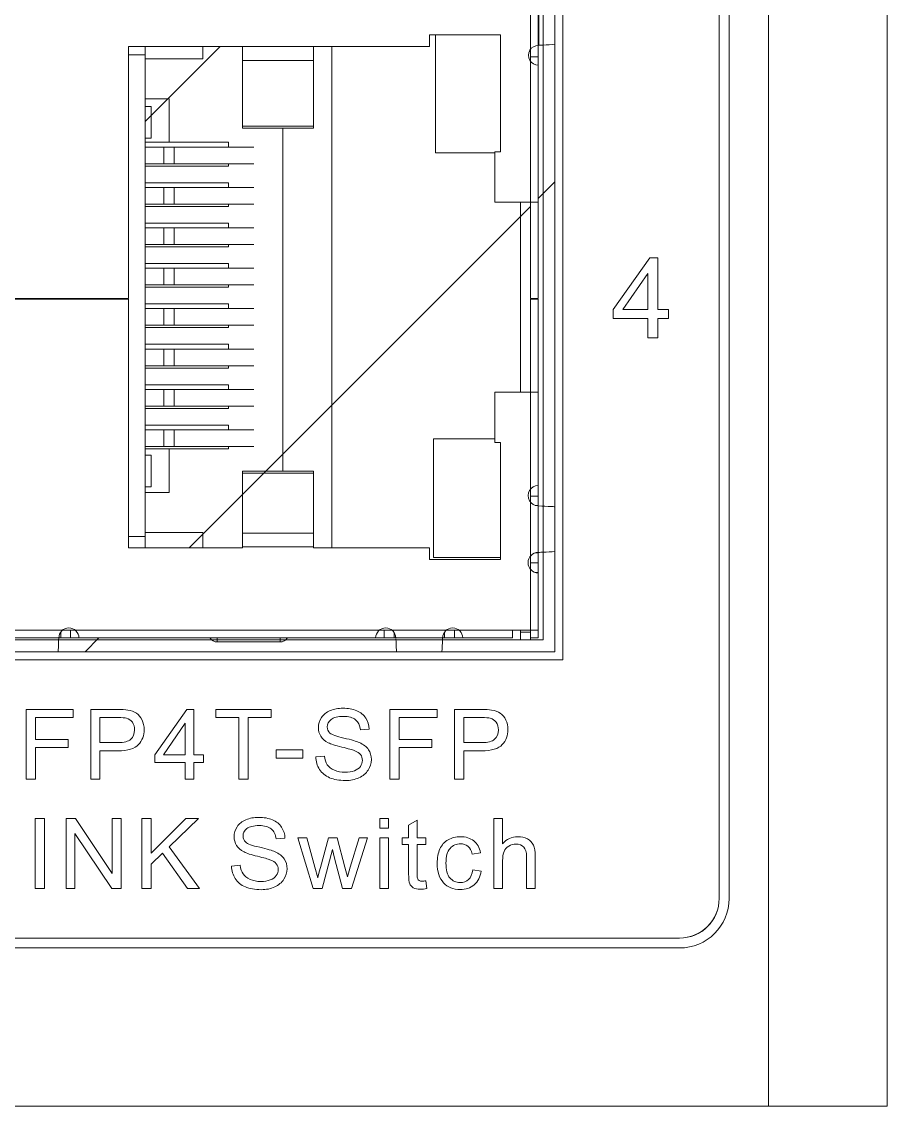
# Model space of a CAD drawing. Header units: millimetres. Extents: x 33157 to 59611, y -29750 to 1750.
# Drawn here: x 54424.86 to 54446.74, y 333.53 to 360.93 of the extents above; entities that cross this region are included whole.
import ezdxf

# ---------------------------------------------------------------- set-up
doc = ezdxf.new("R2010")
doc.units = ezdxf.units.MM
doc.layers.get('0').update_dxf_attribs({"lineweight": 18})

msp = doc.modelspace()

# ---------------------------------------------------------------- linework, layer by layer
at = {"linetype": 'Continuous'}
for p, q in [((54443.74, 333.528), (54443.74, 468.528)), ((54446.74, 333.528), (54446.74, 468.528)), ((54442.49, 338.778), (54442.49, 463.278)), ((54442.74, 338.778), (54442.74, 463.278)), ((54438.539, 377.115), (54438.539, 344.811)), ((54438.339, 376.915), (54438.339, 345.011)), ((54438.339, 345.011), (54438.339, 376.915)), ((54437.919, 353.943), (54437.919, 376.565)), ((54438.039, 376.615), (54438.039, 345.311)), ((54437.719, 360.234), (54437.719, 361.636)), ((54437.931, 360.335), (54437.931, 361.535)), ((54435.172, 360.598), (54436.968, 360.598)), ((54435.172, 360.302), (54435.172, 360.598)), ((54435.319, 357.623), (54435.319, 360.598)), ((54436.968, 360.598), (54436.968, 357.645)), ((54427.566, 360.302), (54435.172, 360.302)), ((54427.566, 353.943), (54427.566, 360.302)), ((54427.987, 347.643), (54427.987, 360.302)), ((54427.987, 358.413), (54429.876, 360.302)), ((54429.438, 360.302), (54429.438, 359.997)), ((54430.441, 360.302), (54430.441, 358.239)), ((54432.242, 358.239), (54432.242, 360.302)), ((54432.705, 360.302), (54432.705, 347.643)), ((54437.692, 360.182), (54437.719, 360.182)), ((54437.719, 353.943), (54437.719, 360.234)), ((54427.987, 360.097), (54427.566, 360.097)), ((54427.987, 359.997), (54429.438, 359.997)), ((54432.242, 359.956), (54430.441, 359.956)), ((54437.919, 360.046), (54437.719, 360.046)), ((54428.587, 358.986), (54427.987, 358.986)), ((54428.137, 358.786), (54427.987, 358.786)), ((54428.137, 357.986), (54428.137, 358.786)), ((54428.587, 357.886), (54428.587, 358.986)), ((54430.441, 358.293), (54432.242, 358.293)), ((54432.242, 358.239), (54430.441, 358.239)), ((54431.464, 358.239), (54431.464, 349.58)), ((54427.987, 357.986), (54428.137, 357.986)), ((54430.088, 357.886), (54427.987, 357.886)), ((54430.734, 357.765), (54427.987, 357.765)), ((54428.452, 357.765), (54428.452, 357.345)), ((54428.713, 357.345), (54428.713, 357.765)), ((54430.088, 357.765), (54430.088, 357.886)), ((54436.968, 357.645), (54436.823, 357.645)), ((54436.823, 357.645), (54436.823, 356.374)), ((54436.823, 357.623), (54435.319, 357.623)), ((54427.987, 357.345), (54430.734, 357.345)), ((54427.987, 357.285), (54430.088, 357.285)), ((54430.088, 357.285), (54430.088, 357.345)), ((54430.088, 356.865), (54427.987, 356.865)), ((54430.088, 356.745), (54430.088, 356.865)), ((54437.919, 356.466), (54438.339, 356.886)), ((54430.734, 356.745), (54427.987, 356.745)), ((54428.452, 356.745), (54428.452, 356.324)), ((54428.713, 356.324), (54428.713, 356.745)), ((54427.987, 356.324), (54430.734, 356.324)), ((54427.987, 356.264), (54430.088, 356.264)), ((54429.096, 347.643), (54437.719, 356.266)), ((54430.088, 356.264), (54430.088, 356.324)), ((54436.823, 356.374), (54437.919, 356.374)), ((54437.469, 356.374), (54437.469, 351.571)), ((54430.088, 355.844), (54427.987, 355.844)), ((54430.734, 355.724), (54427.987, 355.724)), ((54428.452, 355.724), (54428.452, 355.304)), ((54428.713, 355.304), (54428.713, 355.724)), ((54430.088, 355.724), (54430.088, 355.844)), ((54427.987, 355.304), (54430.734, 355.304)), ((54427.987, 355.244), (54430.088, 355.244)), ((54430.088, 355.244), (54430.088, 355.304)), ((54430.088, 354.823), (54427.987, 354.823)), ((54430.734, 354.703), (54427.987, 354.703)), ((54428.452, 354.703), (54428.452, 354.283)), ((54428.713, 354.283), (54428.713, 354.703)), ((54430.088, 354.703), (54430.088, 354.823)), ((54427.987, 354.283), (54430.734, 354.283)), ((54427.987, 354.223), (54430.088, 354.223)), ((54430.088, 354.223), (54430.088, 354.283)), ((54422.963, 353.943), (54427.566, 353.943)), ((54427.566, 353.923), (54422.963, 353.923)), ((54427.566, 347.643), (54427.566, 353.923)), ((54430.088, 353.802), (54427.987, 353.802)), ((54430.088, 353.682), (54430.088, 353.802)), ((54437.719, 353.943), (54437.919, 353.943)), ((54437.719, 353.923), (54437.919, 353.923)), ((54437.719, 345.361), (54437.719, 353.923)), ((54437.919, 348.716), (54437.919, 353.923)), ((54430.734, 353.682), (54427.987, 353.682)), ((54428.452, 353.682), (54428.452, 353.262)), ((54428.713, 353.262), (54428.713, 353.682)), ((54427.987, 353.262), (54430.734, 353.262)), ((54430.088, 353.202), (54430.088, 353.262)), ((54427.987, 353.202), (54430.088, 353.202)), ((54430.088, 352.782), (54427.987, 352.782)), ((54430.088, 352.662), (54430.088, 352.782)), ((54430.734, 352.662), (54427.987, 352.662)), ((54428.452, 352.662), (54428.452, 352.241)), ((54428.713, 352.241), (54428.713, 352.662)), ((54427.987, 352.241), (54430.734, 352.241)), ((54427.987, 352.181), (54430.088, 352.181)), ((54430.088, 352.181), (54430.088, 352.241)), ((54430.088, 351.761), (54427.987, 351.761)), ((54430.734, 351.641), (54427.987, 351.641)), ((54428.452, 351.641), (54428.452, 351.221)), ((54428.713, 351.221), (54428.713, 351.641)), ((54430.088, 351.641), (54430.088, 351.761)), ((54437.919, 351.571), (54436.823, 351.571)), ((54436.823, 351.571), (54436.823, 350.3)), ((54427.987, 351.221), (54430.734, 351.221)), ((54427.987, 351.16), (54430.088, 351.16)), ((54430.088, 351.16), (54430.088, 351.221)), ((54430.088, 350.74), (54427.987, 350.74)), ((54430.734, 350.62), (54427.987, 350.62)), ((54428.452, 350.62), (54428.452, 350.2)), ((54428.713, 350.2), (54428.713, 350.62)), ((54430.088, 350.62), (54430.088, 350.74)), ((54435.269, 350.395), (54436.823, 350.395)), ((54435.269, 347.395), (54435.269, 350.395)), ((54436.823, 350.3), (54436.968, 350.3)), ((54436.968, 350.3), (54436.968, 347.348)), ((54427.987, 350.2), (54430.734, 350.2)), ((54427.987, 350.14), (54430.088, 350.14)), ((54428.137, 349.98), (54427.987, 349.98)), ((54428.137, 349.179), (54428.137, 349.98)), ((54428.587, 349.039), (54428.587, 350.14)), ((54430.088, 350.14), (54430.088, 350.2)), ((54430.441, 349.58), (54432.242, 349.58)), ((54430.441, 349.58), (54430.441, 347.643)), ((54432.242, 349.526), (54430.441, 349.526)), ((54432.242, 347.643), (54432.242, 349.58)), ((54427.987, 349.179), (54428.137, 349.179)), ((54427.987, 349.039), (54428.587, 349.039)), ((54437.719, 348.946), (54437.919, 348.946)), ((54437.841, 348.711), (54437.919, 348.711)), ((54437.919, 345.361), (54437.919, 348.711)), ((54427.566, 347.928), (54427.987, 347.928)), ((54429.438, 348.028), (54427.987, 348.028)), ((54429.438, 347.643), (54429.438, 348.028)), ((54430.441, 348.013), (54432.242, 348.013)), ((54430.441, 347.643), (54427.566, 347.643)), ((54432.242, 347.667), (54430.441, 347.667)), ((54435.172, 347.643), (54432.242, 347.643)), ((54435.172, 347.348), (54435.172, 347.643)), ((54437.919, 347.511), (54437.841, 347.511)), ((54436.968, 347.348), (54435.172, 347.348)), ((54436.968, 347.395), (54435.269, 347.395)), ((54437.919, 347.261), (54437.719, 347.261)), ((54437.846, 347.016), (54437.919, 347.016)), ((54438.039, 345.311), (54412.489, 345.311)), ((54424.519, 345.561), (54425.901, 345.561)), ((54424.617, 345.361), (54434.31, 345.361)), ((54424.622, 345.318), (54425.797, 345.318)), ((54425.797, 345.311), (54429.674, 345.311)), ((54425.81, 345.42), (54425.81, 345.361)), ((54425.85, 345.361), (54425.85, 345.508)), ((54425.901, 345.561), (54426.212, 345.561)), ((54426.1, 345.561), (54426.1, 345.361)), ((54426.212, 345.561), (54433.908, 345.561)), ((54426.464, 345.011), (54426.814, 345.361)), ((54429.8, 345.361), (54429.8, 345.261)), ((54431.4, 345.261), (54431.4, 345.361)), ((54431.527, 345.311), (54434.322, 345.311)), ((54433.908, 345.561), (54434.219, 345.561)), ((54434.027, 345.361), (54434.027, 345.561)), ((54434.219, 345.561), (54435.601, 345.561)), ((54434.276, 345.496), (54434.276, 345.361)), ((54434.31, 345.361), (54434.31, 345.42)), ((54434.317, 345.361), (54434.31, 345.361)), ((54434.317, 345.361), (54437.269, 345.361)), ((54434.322, 345.318), (54435.497, 345.318)), ((54435.497, 345.311), (54437.719, 345.311)), ((54435.51, 345.42), (54435.51, 345.361)), ((54435.55, 345.361), (54435.55, 345.508)), ((54435.601, 345.561), (54435.912, 345.561)), ((54435.8, 345.561), (54435.8, 345.361)), ((54435.912, 345.561), (54437.919, 345.561)), ((54437.269, 345.361), (54437.269, 345.561)), ((54437.469, 345.311), (54437.469, 345.561)), ((54437.719, 345.511), (54437.469, 345.511)), ((54437.919, 345.361), (54437.719, 345.361)), ((54437.719, 345.311), (54437.719, 345.361)), ((54431.4, 345.261), (54429.8, 345.261)), ((54438.339, 345.011), (54412.189, 345.011)), ((54438.539, 344.811), (54412.189, 344.811)), ((54412.389, 345.011), (54438.339, 345.011)), ((54409.99, 337.778), (54441.49, 337.778)), ((54409.99, 337.528), (54441.49, 337.528)), ((54407.74, 333.528), (54443.74, 333.528)), ((54443.74, 333.528), (54446.74, 333.528))]:
    msp.add_line(p, q, dxfattribs=at)
msp.add_line((54442.489, 463.278), (54442.489, 338.778))
for centre, radius, start, end in [((54437.919, 360.086), 0.249, 89.9862, 269.9982), ((54437.919, 348.958), 0.259, 89.9995, 270), ((54437.919, 347.264), 0.259, 90, 270), ((54426.056, 345.361), 0.254, 359.9986, 179.9926), ((54434.063, 345.361), 0.254, 0.0074, 180.0005), ((54435.756, 345.361), 0.254, 359.9969, 179.9926), ((54417.548, 345.869), 17.958, 357.2512, 358.2425), ((54441.49, 338.778), 1.25, 270, 0), ((54441.49, 338.778), 1, 270, 0)]:
    msp.add_arc(centre, radius, start, end, dxfattribs=at)
for centre, major_axis, ratio, start_param, end_param in [((54425.806, 345.184), (-0.005, 0.178), 0.04928, 6.281922, 6.990182), ((54429.8, 345.467), (0, 0.206), 0.970143, 2.123563, 3.141593), ((54431.4, 345.467), (0, 0.206), 0.970143, 3.141593, 4.159435), ((54434.313, 345.184), (0.005, 0.178), 0.04928, 5.576189, 5.814614), ((54435.506, 345.184), (-0.005, 0.178), 0.04928, 6.281922, 6.990182)]:
    msp.add_ellipse(centre, major_axis=major_axis, ratio=ratio, start_param=start_param, end_param=end_param, dxfattribs=at)
for points, knots in [([(54412.189, 377.115), (54412.189, 377.115), (54438.539, 377.115), (54438.539, 377.115), (54438.539, 377.115), (54438.539, 344.811), (54438.539, 344.811), (54438.539, 344.811), (54412.189, 344.811), (54412.189, 344.811), (54412.189, 344.811), (54412.189, 377.115), (54412.189, 377.115)], [0, 0, 0, 0, 150085.291345, 150085.291345, 150085.291345, 300170.58269, 300170.58269, 300170.58269, 450255.874035, 450255.874035, 450255.874035, 600341.165379, 600341.165379, 600341.165379, 600341.165379]), ([(54440.692, 352.948), (54440.692, 352.948), (54440.692, 353.431), (54440.692, 353.431), (54440.692, 353.431), (54439.814, 353.431), (54439.814, 353.431), (54439.814, 353.431), (54439.814, 353.66), (54439.814, 353.66), (54439.814, 353.66), (54440.737, 354.969), (54440.737, 354.969), (54440.737, 354.969), (54440.94, 354.969), (54440.94, 354.969), (54440.94, 354.969), (54440.94, 353.66), (54440.94, 353.66), (54440.94, 353.66), (54441.214, 353.66), (54441.214, 353.66), (54441.214, 353.66), (54441.214, 353.431), (54441.214, 353.431), (54441.214, 353.431), (54440.94, 353.431), (54440.94, 353.431), (54440.94, 353.431), (54440.94, 352.948), (54440.94, 352.948), (54440.94, 352.948), (54440.692, 352.948), (54440.692, 352.948)], [0, 0, 0, 0, 137994.932537, 137994.932537, 137994.932537, 275989.865075, 275989.865075, 275989.865075, 413984.797612, 413984.797612, 413984.797612, 551979.73015, 551979.73015, 551979.73015, 689974.662687, 689974.662687, 689974.662687, 827969.595224, 827969.595224, 827969.595224, 965964.527762, 965964.527762, 965964.527762, 1103959.460299, 1103959.460299, 1103959.460299, 1241954.392837, 1241954.392837, 1241954.392837, 1379949.325374, 1379949.325374, 1379949.325374, 1517944.257911, 1517944.257911, 1517944.257911, 1517944.257911]), ([(54440.692, 353.66), (54440.692, 353.66), (54440.692, 354.569), (54440.692, 354.569), (54440.692, 354.569), (54440.058, 353.66), (54440.058, 353.66), (54440.058, 353.66), (54440.692, 353.66), (54440.692, 353.66)], [0, 0, 0, 0, 156642.779156, 156642.779156, 156642.779156, 313285.558312, 313285.558312, 313285.558312, 469928.337468, 469928.337468, 469928.337468, 469928.337468]), ([(54424.974, 341.79), (54424.974, 341.79), (54424.974, 343.558), (54424.974, 343.558), (54424.974, 343.558), (54426.167, 343.558), (54426.167, 343.558), (54426.167, 343.558), (54426.167, 343.35), (54426.167, 343.35), (54426.167, 343.35), (54425.209, 343.35), (54425.209, 343.35), (54425.209, 343.35), (54425.209, 342.8), (54425.209, 342.8), (54425.209, 342.8), (54426.039, 342.8), (54426.039, 342.8), (54426.039, 342.8), (54426.039, 342.592), (54426.039, 342.592), (54426.039, 342.592), (54425.209, 342.592), (54425.209, 342.592), (54425.209, 342.592), (54425.209, 341.79), (54425.209, 341.79), (54425.209, 341.79), (54424.974, 341.79), (54424.974, 341.79)], [0, 0, 0, 0, 138650.894702, 138650.894702, 138650.894702, 277301.789404, 277301.789404, 277301.789404, 415952.684106, 415952.684106, 415952.684106, 554603.578808, 554603.578808, 554603.578808, 693254.47351, 693254.47351, 693254.47351, 831905.368212, 831905.368212, 831905.368212, 970556.262915, 970556.262915, 970556.262915, 1109207.157617, 1109207.157617, 1109207.157617, 1247858.052319, 1247858.052319, 1247858.052319, 1386508.947021, 1386508.947021, 1386508.947021, 1386508.947021]), ([(54426.608, 341.79), (54426.608, 341.79), (54426.608, 343.558), (54426.608, 343.558), (54426.608, 343.558), (54427.275, 343.558), (54427.275, 343.558), (54427.392, 343.558), (54427.482, 343.552), (54427.544, 343.541), (54427.631, 343.527), (54427.704, 343.499), (54427.763, 343.459), (54427.822, 343.418), (54427.869, 343.361), (54427.905, 343.288), (54427.941, 343.215), (54427.958, 343.135), (54427.958, 343.047), (54427.958, 342.898), (54427.911, 342.771), (54427.815, 342.667), (54427.719, 342.563), (54427.546, 342.511), (54427.296, 342.511), (54427.296, 342.511), (54426.842, 342.511), (54426.842, 342.511), (54426.842, 342.511), (54426.842, 341.79), (54426.842, 341.79), (54426.842, 341.79), (54426.608, 341.79), (54426.608, 341.79)], [0, 0, 0, 0, 137974.425472, 137974.425472, 137974.425472, 275948.850943, 275948.850943, 275948.850943, 413923.276415, 413923.276415, 413923.276415, 551897.701886, 551897.701886, 551897.701886, 689872.127358, 689872.127358, 689872.127358, 827846.552829, 827846.552829, 827846.552829, 965820.978301, 965820.978301, 965820.978301, 1103795.403772, 1103795.403772, 1103795.403772, 1241769.829244, 1241769.829244, 1241769.829244, 1379744.254716, 1379744.254716, 1379744.254716, 1517718.680187, 1517718.680187, 1517718.680187, 1517718.680187]), ([(54428.999, 341.79), (54428.999, 341.79), (54428.999, 342.212), (54428.999, 342.212), (54428.999, 342.212), (54428.231, 342.212), (54428.231, 342.212), (54428.231, 342.212), (54428.231, 342.412), (54428.231, 342.412), (54428.231, 342.412), (54429.039, 343.558), (54429.039, 343.558), (54429.039, 343.558), (54429.217, 343.558), (54429.217, 343.558), (54429.217, 343.558), (54429.217, 342.412), (54429.217, 342.412), (54429.217, 342.412), (54429.456, 342.412), (54429.456, 342.412), (54429.456, 342.412), (54429.456, 342.212), (54429.456, 342.212), (54429.456, 342.212), (54429.217, 342.212), (54429.217, 342.212), (54429.217, 342.212), (54429.217, 341.79), (54429.217, 341.79), (54429.217, 341.79), (54428.999, 341.79), (54428.999, 341.79)], [0, 0, 0, 0, 137979.382447, 137979.382447, 137979.382447, 275958.764894, 275958.764894, 275958.764894, 413938.147341, 413938.147341, 413938.147341, 551917.529788, 551917.529788, 551917.529788, 689896.912235, 689896.912235, 689896.912235, 827876.294683, 827876.294683, 827876.294683, 965855.67713, 965855.67713, 965855.67713, 1103835.059577, 1103835.059577, 1103835.059577, 1241814.442024, 1241814.442024, 1241814.442024, 1379793.824471, 1379793.824471, 1379793.824471, 1517773.206918, 1517773.206918, 1517773.206918, 1517773.206918]), ([(54430.352, 341.79), (54430.352, 341.79), (54430.352, 343.35), (54430.352, 343.35), (54430.352, 343.35), (54429.769, 343.35), (54429.769, 343.35), (54429.769, 343.35), (54429.769, 343.558), (54429.769, 343.558), (54429.769, 343.558), (54431.169, 343.558), (54431.169, 343.558), (54431.169, 343.558), (54431.169, 343.35), (54431.169, 343.35), (54431.169, 343.35), (54430.587, 343.35), (54430.587, 343.35), (54430.587, 343.35), (54430.587, 341.79), (54430.587, 341.79), (54430.587, 341.79), (54430.352, 341.79), (54430.352, 341.79)], [0, 0, 0, 0, 140582.631925, 140582.631925, 140582.631925, 281165.263849, 281165.263849, 281165.263849, 421747.895774, 421747.895774, 421747.895774, 562330.527699, 562330.527699, 562330.527699, 702913.159624, 702913.159624, 702913.159624, 843495.791548, 843495.791548, 843495.791548, 984078.423473, 984078.423473, 984078.423473, 1124661.055398, 1124661.055398, 1124661.055398, 1124661.055398]), ([(54432.295, 342.358), (54432.295, 342.358), (54432.515, 342.377), (54432.515, 342.377), (54432.525, 342.289), (54432.549, 342.216), (54432.587, 342.159), (54432.626, 342.102), (54432.685, 342.056), (54432.765, 342.02), (54432.846, 341.985), (54432.936, 341.968), (54433.036, 341.968), (54433.126, 341.968), (54433.204, 341.981), (54433.273, 342.007), (54433.341, 342.034), (54433.392, 342.071), (54433.425, 342.117), (54433.458, 342.164), (54433.475, 342.214), (54433.475, 342.269), (54433.475, 342.324), (54433.459, 342.372), (54433.427, 342.414), (54433.395, 342.455), (54433.342, 342.489), (54433.268, 342.518), (54433.22, 342.536), (54433.116, 342.565), (54432.953, 342.604), (54432.79, 342.643), (54432.677, 342.68), (54432.612, 342.714), (54432.527, 342.759), (54432.465, 342.814), (54432.424, 342.879), (54432.382, 342.945), (54432.362, 343.018), (54432.362, 343.099), (54432.362, 343.189), (54432.387, 343.273), (54432.438, 343.35), (54432.488, 343.428), (54432.562, 343.487), (54432.659, 343.527), (54432.757, 343.567), (54432.865, 343.587), (54432.984, 343.587), (54433.115, 343.587), (54433.23, 343.566), (54433.33, 343.524), (54433.43, 343.482), (54433.507, 343.42), (54433.561, 343.338), (54433.615, 343.256), (54433.644, 343.163), (54433.648, 343.059), (54433.648, 343.059), (54433.423, 343.042), (54433.423, 343.042), (54433.411, 343.153), (54433.371, 343.238), (54433.301, 343.294), (54433.232, 343.352), (54433.129, 343.38), (54432.993, 343.38), (54432.851, 343.38), (54432.748, 343.354), (54432.683, 343.302), (54432.619, 343.25), (54432.586, 343.188), (54432.586, 343.115), (54432.586, 343.051), (54432.609, 342.999), (54432.655, 342.958), (54432.7, 342.917), (54432.818, 342.875), (54433.008, 342.832), (54433.198, 342.789), (54433.328, 342.751), (54433.399, 342.719), (54433.502, 342.672), (54433.578, 342.612), (54433.627, 342.539), (54433.676, 342.467), (54433.7, 342.383), (54433.7, 342.289), (54433.7, 342.194), (54433.673, 342.106), (54433.619, 342.023), (54433.565, 341.94), (54433.488, 341.875), (54433.388, 341.829), (54433.287, 341.783), (54433.174, 341.76), (54433.047, 341.76), (54432.887, 341.76), (54432.754, 341.784), (54432.646, 341.83), (54432.538, 341.877), (54432.453, 341.947), (54432.392, 342.04), (54432.33, 342.134), (54432.298, 342.24), (54432.295, 342.358)], [0, 0, 0, 0, 133194.136402, 133194.136402, 133194.136402, 266388.272804, 266388.272804, 266388.272804, 399582.409205, 399582.409205, 399582.409205, 532776.545607, 532776.545607, 532776.545607, 665970.682009, 665970.682009, 665970.682009, 799164.818411, 799164.818411, 799164.818411, 932358.954812, 932358.954812, 932358.954812, 1065553.091214, 1065553.091214, 1065553.091214, 1198747.227616, 1198747.227616, 1198747.227616, 1331941.364018, 1331941.364018, 1331941.364018, 1465135.500419, 1465135.500419, 1465135.500419, 1598329.636821, 1598329.636821, 1598329.636821, 1731523.773223, 1731523.773223, 1731523.773223, 1864717.909625, 1864717.909625, 1864717.909625, 1997912.046026, 1997912.046026, 1997912.046026, 2131106.182428, 2131106.182428, 2131106.182428, 2264300.31883, 2264300.31883, 2264300.31883, 2397494.455232, 2397494.455232, 2397494.455232, 2530688.591633, 2530688.591633, 2530688.591633, 2663882.728035, 2663882.728035, 2663882.728035, 2797076.864437, 2797076.864437, 2797076.864437, 2930271.000839, 2930271.000839, 2930271.000839, 3063465.13724, 3063465.13724, 3063465.13724, 3196659.273642, 3196659.273642, 3196659.273642, 3329853.410044, 3329853.410044, 3329853.410044, 3463047.546446, 3463047.546446, 3463047.546446, 3596241.682847, 3596241.682847, 3596241.682847, 3729435.819249, 3729435.819249, 3729435.819249, 3862629.955651, 3862629.955651, 3862629.955651, 3995824.092053, 3995824.092053, 3995824.092053, 4129018.228454, 4129018.228454, 4129018.228454, 4262212.364856, 4262212.364856, 4262212.364856, 4395406.501258, 4395406.501258, 4395406.501258, 4528600.63766, 4528600.63766, 4528600.63766, 4661794.774061, 4661794.774061, 4661794.774061, 4661794.774061]), ([(54434.168, 341.79), (54434.168, 341.79), (54434.168, 343.558), (54434.168, 343.558), (54434.168, 343.558), (54435.361, 343.558), (54435.361, 343.558), (54435.361, 343.558), (54435.361, 343.35), (54435.361, 343.35), (54435.361, 343.35), (54434.403, 343.35), (54434.403, 343.35), (54434.403, 343.35), (54434.403, 342.8), (54434.403, 342.8), (54434.403, 342.8), (54435.232, 342.8), (54435.232, 342.8), (54435.232, 342.8), (54435.232, 342.592), (54435.232, 342.592), (54435.232, 342.592), (54434.403, 342.592), (54434.403, 342.592), (54434.403, 342.592), (54434.403, 341.79), (54434.403, 341.79), (54434.403, 341.79), (54434.168, 341.79), (54434.168, 341.79)], [0, 0, 0, 0, 138674.390111, 138674.390111, 138674.390111, 277348.780222, 277348.780222, 277348.780222, 416023.170333, 416023.170333, 416023.170333, 554697.560444, 554697.560444, 554697.560444, 693371.950555, 693371.950555, 693371.950555, 832046.340667, 832046.340667, 832046.340667, 970720.730778, 970720.730778, 970720.730778, 1109395.120889, 1109395.120889, 1109395.120889, 1248069.511, 1248069.511, 1248069.511, 1386743.901111, 1386743.901111, 1386743.901111, 1386743.901111]), ([(54435.801, 341.79), (54435.801, 341.79), (54435.801, 343.558), (54435.801, 343.558), (54435.801, 343.558), (54436.469, 343.558), (54436.469, 343.558), (54436.586, 343.558), (54436.676, 343.552), (54436.738, 343.541), (54436.825, 343.527), (54436.898, 343.499), (54436.957, 343.459), (54437.015, 343.418), (54437.063, 343.361), (54437.099, 343.288), (54437.134, 343.215), (54437.152, 343.135), (54437.152, 343.047), (54437.152, 342.898), (54437.104, 342.771), (54437.008, 342.667), (54436.913, 342.563), (54436.74, 342.511), (54436.489, 342.511), (54436.489, 342.511), (54436.036, 342.511), (54436.036, 342.511), (54436.036, 342.511), (54436.036, 341.79), (54436.036, 341.79), (54436.036, 341.79), (54435.801, 341.79), (54435.801, 341.79)], [0, 0, 0, 0, 137997.802689, 137997.802689, 137997.802689, 275995.605378, 275995.605378, 275995.605378, 413993.408068, 413993.408068, 413993.408068, 551991.210757, 551991.210757, 551991.210757, 689989.013446, 689989.013446, 689989.013446, 827986.816135, 827986.816135, 827986.816135, 965984.618824, 965984.618824, 965984.618824, 1103982.421514, 1103982.421514, 1103982.421514, 1241980.224203, 1241980.224203, 1241980.224203, 1379978.026892, 1379978.026892, 1379978.026892, 1517975.829581, 1517975.829581, 1517975.829581, 1517975.829581]), ([(54426.842, 342.718), (54426.842, 342.718), (54427.299, 342.718), (54427.299, 342.718), (54427.45, 342.718), (54427.557, 342.746), (54427.621, 342.803), (54427.685, 342.859), (54427.716, 342.938), (54427.716, 343.041), (54427.716, 343.114), (54427.698, 343.178), (54427.66, 343.23), (54427.623, 343.283), (54427.574, 343.318), (54427.513, 343.335), (54427.473, 343.345), (54427.4, 343.35), (54427.294, 343.35), (54427.294, 343.35), (54426.842, 343.35), (54426.842, 343.35), (54426.842, 343.35), (54426.842, 342.718), (54426.842, 342.718)], [0, 0, 0, 0, 140577.390581, 140577.390581, 140577.390581, 281154.781162, 281154.781162, 281154.781162, 421732.171742, 421732.171742, 421732.171742, 562309.562323, 562309.562323, 562309.562323, 702886.952904, 702886.952904, 702886.952904, 843464.343485, 843464.343485, 843464.343485, 984041.734066, 984041.734066, 984041.734066, 1124619.124646, 1124619.124646, 1124619.124646, 1124619.124646]), ([(54428.999, 342.412), (54428.999, 342.412), (54428.999, 343.208), (54428.999, 343.208), (54428.999, 343.208), (54428.445, 342.412), (54428.445, 342.412), (54428.445, 342.412), (54428.999, 342.412), (54428.999, 342.412)], [0, 0, 0, 0, 156623.650448, 156623.650448, 156623.650448, 313247.300896, 313247.300896, 313247.300896, 469870.951344, 469870.951344, 469870.951344, 469870.951344]), ([(54436.036, 342.718), (54436.036, 342.718), (54436.493, 342.718), (54436.493, 342.718), (54436.644, 342.718), (54436.751, 342.746), (54436.815, 342.803), (54436.878, 342.859), (54436.91, 342.938), (54436.91, 343.041), (54436.91, 343.114), (54436.892, 343.178), (54436.854, 343.23), (54436.817, 343.283), (54436.767, 343.318), (54436.706, 343.335), (54436.667, 343.345), (54436.594, 343.35), (54436.488, 343.35), (54436.488, 343.35), (54436.036, 343.35), (54436.036, 343.35), (54436.036, 343.35), (54436.036, 342.718), (54436.036, 342.718)], [0, 0, 0, 0, 140601.21103, 140601.21103, 140601.21103, 281202.422061, 281202.422061, 281202.422061, 421803.633091, 421803.633091, 421803.633091, 562404.844121, 562404.844121, 562404.844121, 703006.055151, 703006.055151, 703006.055151, 843607.266182, 843607.266182, 843607.266182, 984208.477212, 984208.477212, 984208.477212, 1124809.688242, 1124809.688242, 1124809.688242, 1124809.688242]), ([(54431.298, 342.321), (54431.298, 342.321), (54431.298, 342.538), (54431.298, 342.538), (54431.298, 342.538), (54431.97, 342.538), (54431.97, 342.538), (54431.97, 342.538), (54431.97, 342.321), (54431.97, 342.321), (54431.97, 342.321), (54431.298, 342.321), (54431.298, 342.321)], [0, 0, 0, 0, 150181.609139, 150181.609139, 150181.609139, 300363.218277, 300363.218277, 300363.218277, 450544.827416, 450544.827416, 450544.827416, 600726.436554, 600726.436554, 600726.436554, 600726.436554]), ([(54436.8, 339.031), (54436.8, 339.031), (54436.8, 340.799), (54436.8, 340.799), (54436.8, 340.799), (54437.018, 340.799), (54437.018, 340.799), (54437.018, 340.799), (54437.018, 340.163), (54437.018, 340.163), (54437.118, 340.281), (54437.246, 340.34), (54437.4, 340.34), (54437.494, 340.34), (54437.576, 340.321), (54437.646, 340.284), (54437.715, 340.246), (54437.765, 340.195), (54437.795, 340.129), (54437.825, 340.063), (54437.84, 339.967), (54437.84, 339.842), (54437.84, 339.842), (54437.84, 339.031), (54437.84, 339.031), (54437.84, 339.031), (54437.623, 339.031), (54437.623, 339.031), (54437.623, 339.031), (54437.623, 339.841), (54437.623, 339.841), (54437.623, 339.95), (54437.599, 340.029), (54437.553, 340.078), (54437.506, 340.127), (54437.44, 340.152), (54437.354, 340.152), (54437.291, 340.152), (54437.23, 340.136), (54437.174, 340.102), (54437.118, 340.069), (54437.078, 340.024), (54437.053, 339.967), (54437.03, 339.91), (54437.018, 339.831), (54437.018, 339.731), (54437.018, 339.731), (54437.018, 339.031), (54437.018, 339.031), (54437.018, 339.031), (54436.8, 339.031), (54436.8, 339.031)], [0, 0, 0, 0, 135534.491379, 135534.491379, 135534.491379, 271068.982759, 271068.982759, 271068.982759, 406603.474138, 406603.474138, 406603.474138, 542137.965518, 542137.965518, 542137.965518, 677672.456897, 677672.456897, 677672.456897, 813206.948277, 813206.948277, 813206.948277, 948741.439656, 948741.439656, 948741.439656, 1084275.931036, 1084275.931036, 1084275.931036, 1219810.422415, 1219810.422415, 1219810.422415, 1355344.913795, 1355344.913795, 1355344.913795, 1490879.405174, 1490879.405174, 1490879.405174, 1626413.896553, 1626413.896553, 1626413.896553, 1761948.387933, 1761948.387933, 1761948.387933, 1897482.879312, 1897482.879312, 1897482.879312, 2033017.370692, 2033017.370692, 2033017.370692, 2168551.862071, 2168551.862071, 2168551.862071, 2304086.353451, 2304086.353451, 2304086.353451, 2304086.353451]), ([(54425.204, 339.031), (54425.204, 339.031), (54425.204, 340.799), (54425.204, 340.799), (54425.204, 340.799), (54425.439, 340.799), (54425.439, 340.799), (54425.439, 340.799), (54425.439, 339.031), (54425.439, 339.031), (54425.439, 339.031), (54425.204, 339.031), (54425.204, 339.031)], [0, 0, 0, 0, 150165.434686, 150165.434686, 150165.434686, 300330.869372, 300330.869372, 300330.869372, 450496.304058, 450496.304058, 450496.304058, 600661.738743, 600661.738743, 600661.738743, 600661.738743]), ([(54425.986, 339.031), (54425.986, 339.031), (54425.986, 340.799), (54425.986, 340.799), (54425.986, 340.799), (54426.226, 340.799), (54426.226, 340.799), (54426.226, 340.799), (54427.154, 339.411), (54427.154, 339.411), (54427.154, 339.411), (54427.154, 340.799), (54427.154, 340.799), (54427.154, 340.799), (54427.378, 340.799), (54427.378, 340.799), (54427.378, 340.799), (54427.378, 339.031), (54427.378, 339.031), (54427.378, 339.031), (54427.138, 339.031), (54427.138, 339.031), (54427.138, 339.031), (54426.21, 340.419), (54426.21, 340.419), (54426.21, 340.419), (54426.21, 339.031), (54426.21, 339.031), (54426.21, 339.031), (54425.986, 339.031), (54425.986, 339.031)], [0, 0, 0, 0, 138656.98356, 138656.98356, 138656.98356, 277313.96712, 277313.96712, 277313.96712, 415970.95068, 415970.95068, 415970.95068, 554627.93424, 554627.93424, 554627.93424, 693284.917799, 693284.917799, 693284.917799, 831941.901359, 831941.901359, 831941.901359, 970598.884919, 970598.884919, 970598.884919, 1109255.868479, 1109255.868479, 1109255.868479, 1247912.852039, 1247912.852039, 1247912.852039, 1386569.835599, 1386569.835599, 1386569.835599, 1386569.835599]), ([(54427.899, 339.031), (54427.899, 339.031), (54427.899, 340.799), (54427.899, 340.799), (54427.899, 340.799), (54428.133, 340.799), (54428.133, 340.799), (54428.133, 340.799), (54428.133, 339.923), (54428.133, 339.923), (54428.133, 339.923), (54429.011, 340.799), (54429.011, 340.799), (54429.011, 340.799), (54429.328, 340.799), (54429.328, 340.799), (54429.328, 340.799), (54428.587, 340.082), (54428.587, 340.082), (54428.587, 340.082), (54429.361, 339.031), (54429.361, 339.031), (54429.361, 339.031), (54429.052, 339.031), (54429.052, 339.031), (54429.052, 339.031), (54428.423, 339.923), (54428.423, 339.923), (54428.423, 339.923), (54428.133, 339.643), (54428.133, 339.643), (54428.133, 339.643), (54428.133, 339.031), (54428.133, 339.031), (54428.133, 339.031), (54427.899, 339.031), (54427.899, 339.031)], [0, 0, 0, 0, 137382.686283, 137382.686283, 137382.686283, 274765.372566, 274765.372566, 274765.372566, 412148.05885, 412148.05885, 412148.05885, 549530.745133, 549530.745133, 549530.745133, 686913.431416, 686913.431416, 686913.431416, 824296.117699, 824296.117699, 824296.117699, 961678.803983, 961678.803983, 961678.803983, 1099061.490266, 1099061.490266, 1099061.490266, 1236444.176549, 1236444.176549, 1236444.176549, 1373826.862832, 1373826.862832, 1373826.862832, 1511209.549116, 1511209.549116, 1511209.549116, 1648592.235399, 1648592.235399, 1648592.235399, 1648592.235399]), ([(54430.165, 339.599), (54430.165, 339.599), (54430.385, 339.619), (54430.385, 339.619), (54430.395, 339.53), (54430.419, 339.457), (54430.458, 339.4), (54430.496, 339.343), (54430.555, 339.297), (54430.636, 339.262), (54430.716, 339.227), (54430.806, 339.209), (54430.907, 339.209), (54430.996, 339.209), (54431.075, 339.222), (54431.143, 339.249), (54431.211, 339.276), (54431.262, 339.312), (54431.295, 339.359), (54431.329, 339.405), (54431.346, 339.456), (54431.346, 339.51), (54431.346, 339.565), (54431.329, 339.613), (54431.297, 339.655), (54431.265, 339.696), (54431.212, 339.731), (54431.138, 339.759), (54431.091, 339.777), (54430.986, 339.806), (54430.823, 339.845), (54430.661, 339.884), (54430.547, 339.921), (54430.482, 339.955), (54430.398, 340), (54430.335, 340.055), (54430.294, 340.12), (54430.252, 340.186), (54430.232, 340.26), (54430.232, 340.341), (54430.232, 340.43), (54430.257, 340.514), (54430.308, 340.591), (54430.359, 340.669), (54430.432, 340.728), (54430.53, 340.768), (54430.627, 340.809), (54430.735, 340.829), (54430.854, 340.829), (54430.985, 340.829), (54431.101, 340.808), (54431.201, 340.765), (54431.301, 340.723), (54431.378, 340.661), (54431.432, 340.579), (54431.485, 340.497), (54431.514, 340.404), (54431.518, 340.3), (54431.518, 340.3), (54431.294, 340.283), (54431.294, 340.283), (54431.282, 340.395), (54431.241, 340.479), (54431.171, 340.536), (54431.102, 340.593), (54430.999, 340.621), (54430.863, 340.621), (54430.722, 340.621), (54430.618, 340.595), (54430.554, 340.544), (54430.489, 340.492), (54430.457, 340.429), (54430.457, 340.356), (54430.457, 340.293), (54430.48, 340.24), (54430.525, 340.199), (54430.571, 340.158), (54430.688, 340.116), (54430.878, 340.073), (54431.068, 340.03), (54431.199, 339.992), (54431.269, 339.96), (54431.372, 339.913), (54431.448, 339.853), (54431.497, 339.781), (54431.546, 339.708), (54431.57, 339.625), (54431.57, 339.53), (54431.57, 339.436), (54431.543, 339.348), (54431.49, 339.264), (54431.436, 339.181), (54431.359, 339.117), (54431.258, 339.071), (54431.157, 339.024), (54431.044, 339.001), (54430.917, 339.001), (54430.758, 339.001), (54430.624, 339.025), (54430.516, 339.071), (54430.408, 339.118), (54430.324, 339.188), (54430.262, 339.282), (54430.201, 339.375), (54430.168, 339.481), (54430.165, 339.599)], [0, 0, 0, 0, 133192.225271, 133192.225271, 133192.225271, 266384.450541, 266384.450541, 266384.450541, 399576.675812, 399576.675812, 399576.675812, 532768.901082, 532768.901082, 532768.901082, 665961.126353, 665961.126353, 665961.126353, 799153.351623, 799153.351623, 799153.351623, 932345.576894, 932345.576894, 932345.576894, 1065537.802165, 1065537.802165, 1065537.802165, 1198730.027435, 1198730.027435, 1198730.027435, 1331922.252706, 1331922.252706, 1331922.252706, 1465114.477976, 1465114.477976, 1465114.477976, 1598306.703247, 1598306.703247, 1598306.703247, 1731498.928517, 1731498.928517, 1731498.928517, 1864691.153788, 1864691.153788, 1864691.153788, 1997883.379059, 1997883.379059, 1997883.379059, 2131075.604329, 2131075.604329, 2131075.604329, 2264267.8296, 2264267.8296, 2264267.8296, 2397460.05487, 2397460.05487, 2397460.05487, 2530652.280141, 2530652.280141, 2530652.280141, 2663844.505411, 2663844.505411, 2663844.505411, 2797036.730682, 2797036.730682, 2797036.730682, 2930228.955953, 2930228.955953, 2930228.955953, 3063421.181223, 3063421.181223, 3063421.181223, 3196613.406494, 3196613.406494, 3196613.406494, 3329805.631764, 3329805.631764, 3329805.631764, 3462997.857035, 3462997.857035, 3462997.857035, 3596190.082305, 3596190.082305, 3596190.082305, 3729382.307576, 3729382.307576, 3729382.307576, 3862574.532846, 3862574.532846, 3862574.532846, 3995766.758117, 3995766.758117, 3995766.758117, 4128958.983388, 4128958.983388, 4128958.983388, 4262151.208658, 4262151.208658, 4262151.208658, 4395343.433929, 4395343.433929, 4395343.433929, 4528535.659199, 4528535.659199, 4528535.659199, 4661727.88447, 4661727.88447, 4661727.88447, 4661727.88447]), ([(54433.919, 340.552), (54433.919, 340.552), (54433.919, 340.799), (54433.919, 340.799), (54433.919, 340.799), (54434.137, 340.799), (54434.137, 340.799), (54434.137, 340.799), (54434.137, 340.552), (54434.137, 340.552), (54434.137, 340.552), (54433.919, 340.552), (54433.919, 340.552)], [0, 0, 0, 0, 150190.852032, 150190.852032, 150190.852032, 300381.704065, 300381.704065, 300381.704065, 450572.556097, 450572.556097, 450572.556097, 600763.40813, 600763.40813, 600763.40813, 600763.40813]), ([(54435.077, 339.225), (54435.077, 339.225), (54435.106, 339.033), (54435.106, 339.033), (54435.046, 339.02), (54434.991, 339.014), (54434.943, 339.014), (54434.864, 339.014), (54434.804, 339.026), (54434.76, 339.051), (54434.717, 339.076), (54434.686, 339.109), (54434.669, 339.15), (54434.651, 339.19), (54434.642, 339.276), (54434.642, 339.406), (54434.642, 339.406), (54434.642, 340.145), (54434.642, 340.145), (54434.642, 340.145), (54434.482, 340.145), (54434.482, 340.145), (54434.482, 340.145), (54434.482, 340.313), (54434.482, 340.313), (54434.482, 340.313), (54434.642, 340.313), (54434.642, 340.313), (54434.642, 340.313), (54434.642, 340.63), (54434.642, 340.63), (54434.642, 340.63), (54434.859, 340.76), (54434.859, 340.76), (54434.859, 340.76), (54434.859, 340.313), (54434.859, 340.313), (54434.859, 340.313), (54435.077, 340.313), (54435.077, 340.313), (54435.077, 340.313), (54435.077, 340.145), (54435.077, 340.145), (54435.077, 340.145), (54434.859, 340.145), (54434.859, 340.145), (54434.859, 340.145), (54434.859, 339.394), (54434.859, 339.394), (54434.859, 339.332), (54434.863, 339.292), (54434.871, 339.274), (54434.878, 339.257), (54434.891, 339.243), (54434.908, 339.232), (54434.925, 339.222), (54434.95, 339.216), (54434.982, 339.216), (54435.006, 339.216), (54435.038, 339.219), (54435.077, 339.225)], [0, 0, 0, 0, 134843.594132, 134843.594132, 134843.594132, 269687.188264, 269687.188264, 269687.188264, 404530.782395, 404530.782395, 404530.782395, 539374.376527, 539374.376527, 539374.376527, 674217.970659, 674217.970659, 674217.970659, 809061.564791, 809061.564791, 809061.564791, 943905.158922, 943905.158922, 943905.158922, 1078748.753054, 1078748.753054, 1078748.753054, 1213592.347186, 1213592.347186, 1213592.347186, 1348435.941318, 1348435.941318, 1348435.941318, 1483279.535449, 1483279.535449, 1483279.535449, 1618123.129581, 1618123.129581, 1618123.129581, 1752966.723713, 1752966.723713, 1752966.723713, 1887810.317845, 1887810.317845, 1887810.317845, 2022653.911976, 2022653.911976, 2022653.911976, 2157497.506108, 2157497.506108, 2157497.506108, 2292341.10024, 2292341.10024, 2292341.10024, 2427184.694372, 2427184.694372, 2427184.694372, 2562028.288503, 2562028.288503, 2562028.288503, 2696871.882635, 2696871.882635, 2696871.882635, 2696871.882635]), ([(54432.229, 339.031), (54432.229, 339.031), (54431.842, 340.313), (54431.842, 340.313), (54431.842, 340.313), (54432.069, 340.313), (54432.069, 340.313), (54432.069, 340.313), (54432.274, 339.573), (54432.274, 339.573), (54432.274, 339.573), (54432.346, 339.298), (54432.346, 339.298), (54432.349, 339.311), (54432.371, 339.399), (54432.412, 339.562), (54432.412, 339.562), (54432.615, 340.313), (54432.615, 340.313), (54432.615, 340.313), (54432.838, 340.313), (54432.838, 340.313), (54432.838, 340.313), (54433.031, 339.569), (54433.031, 339.569), (54433.031, 339.569), (54433.094, 339.324), (54433.094, 339.324), (54433.094, 339.324), (54433.168, 339.572), (54433.168, 339.572), (54433.168, 339.572), (54433.389, 340.313), (54433.389, 340.313), (54433.389, 340.313), (54433.6, 340.313), (54433.6, 340.313), (54433.6, 340.313), (54433.198, 339.031), (54433.198, 339.031), (54433.198, 339.031), (54432.973, 339.031), (54432.973, 339.031), (54432.973, 339.031), (54432.77, 339.798), (54432.77, 339.798), (54432.77, 339.798), (54432.719, 340.017), (54432.719, 340.017), (54432.719, 340.017), (54432.459, 339.031), (54432.459, 339.031), (54432.459, 339.031), (54432.229, 339.031), (54432.229, 339.031)], [0, 0, 0, 0, 135262.422599, 135262.422599, 135262.422599, 270524.845198, 270524.845198, 270524.845198, 405787.267797, 405787.267797, 405787.267797, 541049.690396, 541049.690396, 541049.690396, 676312.112994, 676312.112994, 676312.112994, 811574.535593, 811574.535593, 811574.535593, 946836.958192, 946836.958192, 946836.958192, 1082099.380791, 1082099.380791, 1082099.380791, 1217361.80339, 1217361.80339, 1217361.80339, 1352624.225989, 1352624.225989, 1352624.225989, 1487886.648588, 1487886.648588, 1487886.648588, 1623149.071187, 1623149.071187, 1623149.071187, 1758411.493786, 1758411.493786, 1758411.493786, 1893673.916385, 1893673.916385, 1893673.916385, 2028936.338983, 2028936.338983, 2028936.338983, 2164198.761582, 2164198.761582, 2164198.761582, 2299461.184181, 2299461.184181, 2299461.184181, 2434723.60678, 2434723.60678, 2434723.60678, 2434723.60678]), ([(54433.919, 339.031), (54433.919, 339.031), (54433.919, 340.313), (54433.919, 340.313), (54433.919, 340.313), (54434.137, 340.313), (54434.137, 340.313), (54434.137, 340.313), (54434.137, 339.031), (54434.137, 339.031), (54434.137, 339.031), (54433.919, 339.031), (54433.919, 339.031)], [0, 0, 0, 0, 150190.627982, 150190.627982, 150190.627982, 300381.255964, 300381.255964, 300381.255964, 450571.883946, 450571.883946, 450571.883946, 600762.511928, 600762.511928, 600762.511928, 600762.511928]), ([(54436.266, 339.5), (54436.266, 339.5), (54436.478, 339.471), (54436.478, 339.471), (54436.454, 339.324), (54436.395, 339.21), (54436.299, 339.128), (54436.203, 339.045), (54436.085, 339.004), (54435.946, 339.004), (54435.771, 339.004), (54435.63, 339.061), (54435.524, 339.176), (54435.417, 339.29), (54435.364, 339.454), (54435.364, 339.667), (54435.364, 339.805), (54435.387, 339.926), (54435.433, 340.03), (54435.479, 340.133), (54435.548, 340.211), (54435.642, 340.262), (54435.735, 340.314), (54435.837, 340.34), (54435.947, 340.34), (54436.086, 340.34), (54436.2, 340.305), (54436.288, 340.234), (54436.377, 340.164), (54436.433, 340.064), (54436.458, 339.935), (54436.458, 339.935), (54436.248, 339.903), (54436.248, 339.903), (54436.228, 339.989), (54436.193, 340.053), (54436.141, 340.097), (54436.09, 340.14), (54436.028, 340.162), (54435.956, 340.162), (54435.847, 340.162), (54435.758, 340.123), (54435.689, 340.045), (54435.621, 339.966), (54435.586, 339.843), (54435.586, 339.673), (54435.586, 339.501), (54435.619, 339.376), (54435.685, 339.299), (54435.752, 339.221), (54435.838, 339.182), (54435.943, 339.182), (54436.029, 339.182), (54436.1, 339.208), (54436.157, 339.26), (54436.214, 339.312), (54436.25, 339.392), (54436.266, 339.5)], [0, 0, 0, 0, 135056.506242, 135056.506242, 135056.506242, 270113.012484, 270113.012484, 270113.012484, 405169.518725, 405169.518725, 405169.518725, 540226.024967, 540226.024967, 540226.024967, 675282.531209, 675282.531209, 675282.531209, 810339.037451, 810339.037451, 810339.037451, 945395.543692, 945395.543692, 945395.543692, 1080452.049934, 1080452.049934, 1080452.049934, 1215508.556176, 1215508.556176, 1215508.556176, 1350565.062418, 1350565.062418, 1350565.062418, 1485621.568659, 1485621.568659, 1485621.568659, 1620678.074901, 1620678.074901, 1620678.074901, 1755734.581143, 1755734.581143, 1755734.581143, 1890791.087385, 1890791.087385, 1890791.087385, 2025847.593626, 2025847.593626, 2025847.593626, 2160904.099868, 2160904.099868, 2160904.099868, 2295960.60611, 2295960.60611, 2295960.60611, 2431017.112352, 2431017.112352, 2431017.112352, 2566073.618593, 2566073.618593, 2566073.618593, 2566073.618593])]:
    msp.add_open_spline(points, degree=3, knots=knots)
for points, knots in [([(54437.931, 360.338), (54437.969, 360.339), (54438.107, 360.346), (54438.244, 360.353), (54438.344, 360.361)], [0, 0, 0, 0, 93336.332632, 338717.725865, 338717.725865, 338717.725865, 338717.725865]), ([(54438.343, 348.677), (54438.312, 348.679), (54438.172, 348.688), (54438.032, 348.694), (54437.924, 348.698)], [0, 0, 0, 0, 76147.337972, 338754.407012, 338754.407012, 338754.407012, 338754.407012]), ([(54437.924, 347.524), (54437.962, 347.525), (54438.102, 347.531), (54438.242, 347.539), (54438.343, 347.545)], [0, 0, 0, 0, 92784.017927, 338757.313529, 338757.313529, 338757.313529, 338757.313529]), ([(54425.797, 345.318), (54425.796, 345.291), (54425.793, 345.188), (54425.789, 345.084), (54425.785, 345.008)], [0, 0, 0, 0, 89595.569539, 338687.733192, 338687.733192, 338687.733192, 338687.733192]), ([(54434.322, 345.318), (54434.323, 345.291), (54434.327, 345.188), (54434.331, 345.084), (54434.335, 345.008)], [0, 0, 0, 0, 89609.480821, 338741.005719, 338741.005719, 338741.005719, 338741.005719])]:
    msp.add_open_spline(points, degree=3, knots=knots, dxfattribs=at)
for points in [[(54442.197, 338.071), (54442.384, 338.259), (54442.49, 338.513), (54442.489, 338.778)], [(54441.489, 337.778), (54441.755, 337.778), (54442.009, 337.884), (54442.197, 338.071)], [(54409.989, 337.778), (54409.989, 337.778), (54441.489, 337.778), (54441.489, 337.778)]]:
    msp.add_open_spline(points, degree=3)

doc.saveas('drawing.dxf')
